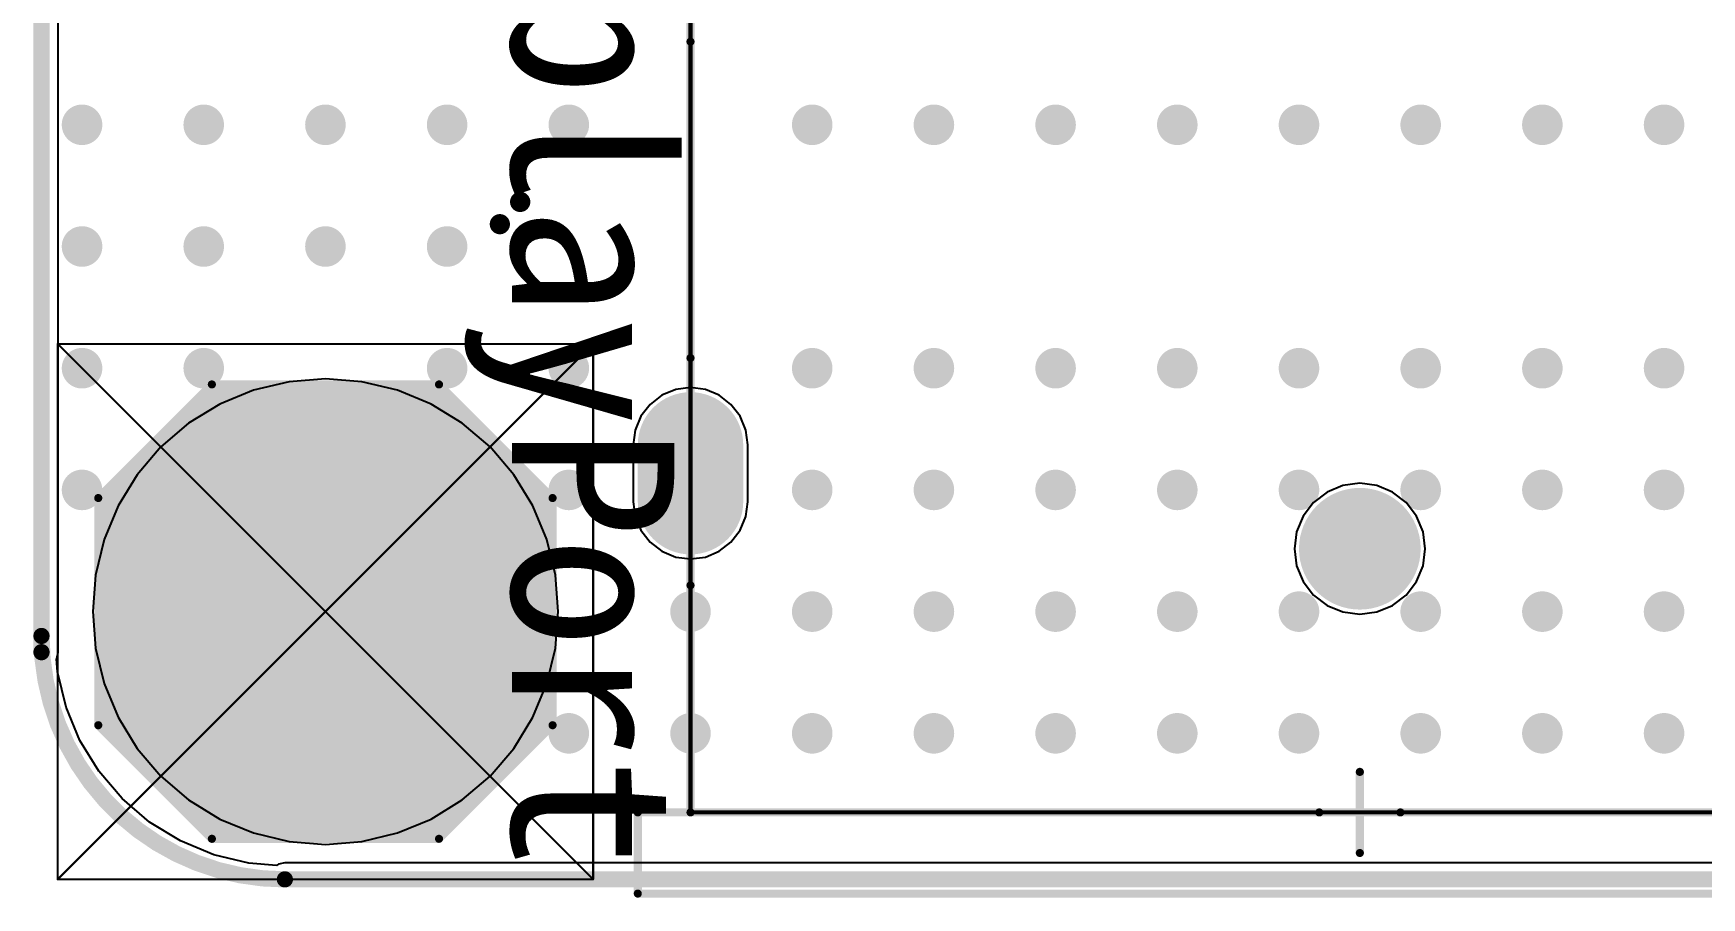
# Model space of a CAD drawing. Header units: millimetres. Extents: x 15 to 120, y 22 to 104.
# Drawn here: x 24.9 to 45.46, y 24.97 to 35.63 of the extents above; entities that cross this region are included whole.
import ezdxf

# ---------------------------------------------------------------- set-up
doc = ezdxf.new("R2010")
doc.units = ezdxf.units.MM
for name, color, linetype in [('BottomLayer', 5, 'Continuous'), ('BottomSolder', 6, 'Continuous'), ('KeepOutLayer', 6, 'Continuous'), ('Mechanical13', 56, 'Continuous'), ('Mechanical15', 56, 'Continuous'), ('Mechanical2', 216, 'Continuous'), ('Mechanical7', 56, 'Continuous'), ('Mechanical8', 56, 'Continuous'), ('MultiLayer', 9, 'Continuous'), ('TopLayer', 1, 'Continuous'), ('TopOverlay', 2, 'Continuous'), ('TopSolder', 216, 'Continuous')]:
    doc.layers.add(name, color=color, linetype=linetype)

msp = doc.modelspace()

# ---------------------------------------------------------------- linework, layer by layer
at = {"layer": 'BottomLayer'}
for p, q in [((25.204, 28), (25.204, 35.996)), ((28.051, 31.334), (27.613, 31.228)), ((28.5, 31.369), (28.051, 31.334)), ((28.949, 31.334), (28.5, 31.369)), ((29.387, 31.228), (28.949, 31.334)), ((33, 31.261), (32.817, 31.237)), ((33.183, 31.237), (33, 31.261)), ((27.198, 31.056), (26.814, 30.821)), ((27.613, 31.228), (27.198, 31.056)), ((29.802, 31.056), (29.387, 31.228)), ((30.186, 30.821), (29.802, 31.056)), ((32.501, 31.054), (32.389, 30.908)), ((32.647, 31.166), (32.501, 31.054)), ((32.817, 31.237), (32.647, 31.166)), ((33.353, 31.166), (33.183, 31.237)), ((33.499, 31.054), (33.353, 31.166)), ((33.611, 30.908), (33.499, 31.054)), ((32.389, 30.908), (32.318, 30.738)), ((33.682, 30.738), (33.611, 30.908)), ((26.814, 30.821), (26.471, 30.529)), ((30.529, 30.529), (30.186, 30.821)), ((32.318, 30.738), (32.294, 30.555)), ((33.706, 30.555), (33.682, 30.738)), ((26.471, 30.529), (26.179, 30.186)), ((30.821, 30.186), (30.529, 30.529)), ((32.294, 30.555), (32.294, 29.855)), ((33.706, 29.855), (33.706, 30.555)), ((26.179, 30.186), (25.944, 29.802)), ((31.056, 29.802), (30.821, 30.186)), ((41.041, 30.054), (40.847, 29.974)), ((41.25, 30.082), (41.041, 30.054)), ((41.459, 30.054), (41.25, 30.082)), ((41.653, 29.974), (41.459, 30.054)), ((32.294, 29.855), (32.318, 29.672)), ((33.682, 29.672), (33.706, 29.855)), ((40.679, 29.846), (40.551, 29.678)), ((40.847, 29.974), (40.679, 29.846)), ((41.821, 29.846), (41.653, 29.974)), ((41.949, 29.678), (41.821, 29.846)), ((25.944, 29.802), (25.772, 29.387)), ((31.228, 29.387), (31.056, 29.802)), ((32.318, 29.672), (32.389, 29.502)), ((33.611, 29.502), (33.682, 29.672)), ((40.551, 29.678), (40.471, 29.484)), ((42.029, 29.484), (41.949, 29.678)), ((32.389, 29.502), (32.501, 29.356)), ((33.499, 29.356), (33.611, 29.502)), ((40.471, 29.484), (40.443, 29.275)), ((42.057, 29.275), (42.029, 29.484)), ((25.772, 29.387), (25.666, 28.949)), ((31.334, 28.949), (31.228, 29.387)), ((32.501, 29.356), (32.647, 29.244)), ((32.647, 29.244), (32.817, 29.173)), ((33.183, 29.173), (33.353, 29.244)), ((33.353, 29.244), (33.499, 29.356)), ((40.443, 29.275), (40.471, 29.066)), ((42.029, 29.066), (42.057, 29.275)), ((32.817, 29.173), (33, 29.149)), ((33, 29.149), (33.183, 29.173)), ((40.471, 29.066), (40.551, 28.872)), ((41.949, 28.872), (42.029, 29.066)), ((25.666, 28.949), (25.631, 28.5)), ((31.369, 28.5), (31.334, 28.949)), ((40.551, 28.872), (40.679, 28.704)), ((41.821, 28.704), (41.949, 28.872)), ((40.679, 28.704), (40.847, 28.576)), ((41.653, 28.576), (41.821, 28.704)), ((25.631, 28.5), (25.666, 28.051)), ((31.334, 28.051), (31.369, 28.5)), ((40.847, 28.576), (41.041, 28.496)), ((41.041, 28.496), (41.25, 28.468)), ((41.25, 28.468), (41.459, 28.496)), ((41.459, 28.496), (41.653, 28.576)), ((25.188, 27.922), (25.204, 28)), ((25.666, 28.051), (25.772, 27.613)), ((31.228, 27.613), (31.334, 28.051)), ((25.186, 27.919), (25.188, 27.922)), ((25.199, 27.756), (25.186, 27.919)), ((25.303, 27.324), (25.199, 27.756)), ((25.772, 27.613), (25.944, 27.198)), ((31.056, 27.198), (31.228, 27.613)), ((25.473, 26.912), (25.303, 27.324)), ((25.944, 27.198), (26.179, 26.814)), ((30.821, 26.814), (31.056, 27.198)), ((25.706, 26.533), (25.473, 26.912)), ((26.179, 26.814), (26.471, 26.471)), ((30.529, 26.471), (30.821, 26.814)), ((25.995, 26.195), (25.706, 26.533)), ((26.471, 26.471), (26.814, 26.179)), ((30.186, 26.179), (30.529, 26.471)), ((26.333, 25.906), (25.995, 26.195)), ((26.814, 26.179), (27.198, 25.944)), ((29.802, 25.944), (30.186, 26.179)), ((27.198, 25.944), (27.613, 25.772)), ((29.387, 25.772), (29.802, 25.944)), ((26.712, 25.673), (26.333, 25.906)), ((27.613, 25.772), (28.051, 25.666)), ((28.949, 25.666), (29.387, 25.772)), ((27.124, 25.503), (26.712, 25.673)), ((27.556, 25.399), (27.124, 25.503)), ((28.051, 25.666), (28.5, 25.631)), ((28.5, 25.631), (28.949, 25.666)), ((27.897, 25.372), (27.556, 25.399)), ((27.922, 25.388), (27.897, 25.372)), ((28, 25.404), (27.922, 25.388)), ((51.296, 25.404), (28, 25.404))]:
    msp.add_line(p, q, dxfattribs=at)
for points, const_width in [([(25.375, 34.5, 1), (25.625, 34.5, 1)], 0.25), ([(26.875, 34.5, 1), (27.125, 34.5, 1)], 0.25), ([(28.375, 34.5, 1), (28.625, 34.5, 1)], 0.25), ([(29.875, 34.5, 1), (30.125, 34.5, 1)], 0.25), ([(31.375, 34.5, 1), (31.625, 34.5, 1)], 0.25), ([(34.375, 34.5, 1), (34.625, 34.5, 1)], 0.25), ([(35.875, 34.5, 1), (36.125, 34.5, 1)], 0.25), ([(37.375, 34.5, 1), (37.625, 34.5, 1)], 0.25), ([(38.875, 34.5, 1), (39.125, 34.5, 1)], 0.25), ([(40.375, 34.5, 1), (40.625, 34.5, 1)], 0.25), ([(41.875, 34.5, 1), (42.125, 34.5, 1)], 0.25), ([(43.375, 34.5, 1), (43.625, 34.5, 1)], 0.25), ([(44.875, 34.5, 1), (45.125, 34.5, 1)], 0.25), ([(25.375, 33, 1), (25.625, 33, 1)], 0.25), ([(26.875, 33, 1), (27.125, 33, 1)], 0.25), ([(28.375, 33, 1), (28.625, 33, 1)], 0.25), ([(29.875, 33, 1), (30.125, 33, 1)], 0.25), ([(25.375, 31.5, 1), (25.625, 31.5, 1)], 0.25), ([(26.875, 31.5, 1), (27.125, 31.5, 1)], 0.25), ([(29.875, 31.5, 1), (30.125, 31.5, 1)], 0.25), ([(31.375, 31.5, 1), (31.625, 31.5, 1)], 0.25), ([(34.375, 31.5, 1), (34.625, 31.5, 1)], 0.25), ([(35.875, 31.5, 1), (36.125, 31.5, 1)], 0.25), ([(37.375, 31.5, 1), (37.625, 31.5, 1)], 0.25), ([(38.875, 31.5, 1), (39.125, 31.5, 1)], 0.25), ([(40.375, 31.5, 1), (40.625, 31.5, 1)], 0.25), ([(41.875, 31.5, 1), (42.125, 31.5, 1)], 0.25), ([(43.375, 31.5, 1), (43.625, 31.5, 1)], 0.25), ([(44.875, 31.5, 1), (45.125, 31.5, 1)], 0.25), ([(30.8, 28.5, 1), (26.2, 28.5, 1)], 1), ([(32.7, 30.555, 1), (33.3, 30.555, 1)], 0.6), ([(32.7, 30.555, 1), (33.3, 30.555, 1)], 0.6), ([(27.5, 28.5, 1), (29.5, 28.5, 1)], 2), ([(32.7, 29.855, 1), (33.3, 29.855, 1)], 0.6), ([(32.7, 29.855, 1), (33.3, 29.855, 1)], 0.6), ([(25.375, 30, 1), (25.625, 30, 1)], 0.25), ([(31.375, 30, 1), (31.625, 30, 1)], 0.25), ([(34.375, 30, 1), (34.625, 30, 1)], 0.25), ([(35.875, 30, 1), (36.125, 30, 1)], 0.25), ([(37.375, 30, 1), (37.625, 30, 1)], 0.25), ([(38.875, 30, 1), (39.125, 30, 1)], 0.25), ([(40.375, 30, 1), (40.625, 30, 1)], 0.25), ([(41.875, 30, 1), (42.125, 30, 1)], 0.25), ([(43.375, 30, 1), (43.625, 30, 1)], 0.25), ([(44.875, 30, 1), (45.125, 30, 1)], 0.25), ([(40.9, 29.275, 1), (41.6, 29.275, 1)], 0.7), ([(25.95, 28.5, 1), (26.45, 28.5, 1)], 0.5), ([(30.55, 28.5, 1), (31.05, 28.5, 1)], 0.5), ([(32.875, 28.5, 1), (33.125, 28.5, 1)], 0.25), ([(34.375, 28.5, 1), (34.625, 28.5, 1)], 0.25), ([(35.875, 28.5, 1), (36.125, 28.5, 1)], 0.25), ([(37.375, 28.5, 1), (37.625, 28.5, 1)], 0.25), ([(38.875, 28.5, 1), (39.125, 28.5, 1)], 0.25), ([(40.375, 28.5, 1), (40.625, 28.5, 1)], 0.25), ([(41.875, 28.5, 1), (42.125, 28.5, 1)], 0.25), ([(43.375, 28.5, 1), (43.625, 28.5, 1)], 0.25), ([(44.875, 28.5, 1), (45.125, 28.5, 1)], 0.25), ([(31.375, 27, 1), (31.625, 27, 1)], 0.25), ([(32.875, 27, 1), (33.125, 27, 1)], 0.25), ([(34.375, 27, 1), (34.625, 27, 1)], 0.25), ([(35.875, 27, 1), (36.125, 27, 1)], 0.25), ([(37.375, 27, 1), (37.625, 27, 1)], 0.25), ([(38.875, 27, 1), (39.125, 27, 1)], 0.25), ([(40.375, 27, 1), (40.625, 27, 1)], 0.25), ([(41.875, 27, 1), (42.125, 27, 1)], 0.25), ([(43.375, 27, 1), (43.625, 27, 1)], 0.25), ([(44.875, 27, 1), (45.125, 27, 1)], 0.25)]:
    msp.add_lwpolyline(points, format="xyb", close=True, dxfattribs=dict(at, const_width=const_width))
for points in [[(33, 31.155), (33, 31.155), (33, 29.255)], [(33.6, 30.555), (32.4, 30.555), (33.6, 29.855), (32.4, 29.855)]]:
    msp.add_solid(points, dxfattribs=at)
at = {"layer": 'BottomSolder'}
for points, const_width in [([(32.675, 30.555, 1), (33.325, 30.555, 1)], 0.65), ([(32.675, 30.555, 1), (33.325, 30.555, 1)], 0.65), ([(32.675, 30.555, 1), (33.325, 30.555, 1)], 0.65), ([(32.675, 30.555, 1), (33.325, 30.555, 1)], 0.65), ([(27.475, 28.5, 1), (29.525, 28.5, 1)], 2.05), ([(27.475, 28.5, 1), (29.525, 28.5, 1)], 2.05), ([(32.675, 29.855, 1), (33.325, 29.855, 1)], 0.65), ([(32.675, 29.855, 1), (33.325, 29.855, 1)], 0.65), ([(32.675, 29.855, 1), (33.325, 29.855, 1)], 0.65), ([(32.675, 29.855, 1), (33.325, 29.855, 1)], 0.65), ([(40.875, 29.275, 1), (41.625, 29.275, 1)], 0.75), ([(40.875, 29.275, 1), (41.625, 29.275, 1)], 0.75)]:
    msp.add_lwpolyline(points, format="xyb", close=True, dxfattribs=dict(at, const_width=const_width))
for points in [[(33, 31.205), (33, 31.205), (33, 29.205)], [(33, 31.205), (33, 31.205), (33, 29.205)], [(33.65, 30.555), (32.35, 30.555), (33.65, 29.855), (32.35, 29.855)], [(33.65, 30.555), (32.35, 30.555), (33.65, 29.855), (32.35, 29.855)]]:
    msp.add_solid(points, dxfattribs=at)
at = {"layer": 'KeepOutLayer', "const_width": 0.2}
for points in [[(25, 28), (25, 36.2)], [(28, 25.2), (51.5, 25.2)]]:
    msp.add_lwpolyline(points, dxfattribs=at)
msp.add_lwpolyline([(28, 25.2, -0.414214), (25, 28.2)], format="xyb", dxfattribs=at)
at = {"layer": 'KeepOutLayer', "const_width": 0.1}
for points in [[(24.95, 28.2, 1), (25.05, 28.2, 1)], [(24.95, 28, 1), (25.05, 28, 1)], [(27.95, 25.2, 1), (28.05, 25.2, 1)], [(27.95, 25.2, 1), (28.05, 25.2, 1)]]:
    msp.add_lwpolyline(points, format="xyb", close=True, dxfattribs=at)
at = {"layer": 'Mechanical13', "const_width": 0.1}
for points in [[(33, 26.025), (33, 39.425)], [(33, 26.025), (49.45, 26.025)]]:
    msp.add_lwpolyline(points, dxfattribs=at)
at = {"layer": 'Mechanical13', "const_width": 0.05}
msp.add_lwpolyline([(32.975, 26.025, 1), (33.025, 26.025, 1)], format="xyb", close=True, dxfattribs=at)
msp.add_lwpolyline([(32.975, 26.025, 1), (33.025, 26.025, 1)], format="xyb", close=True, dxfattribs=at)
at = {"layer": 'Mechanical15'}
for points, const_width in [([(33, 26.025), (33, 39.425)], 0.05), ([(41.25, 25.525), (41.25, 26.525)], 0.1), ([(33, 26.025), (49.45, 26.025)], 0.05), ([(40.75, 26.025), (41.75, 26.025)], 0.1)]:
    msp.add_lwpolyline(points, dxfattribs=dict(at, const_width=const_width))
for points, const_width in [([(41.225, 26.525, 1), (41.275, 26.525, 1)], 0.05), ([(32.988, 26.025, 1), (33.013, 26.025, 1)], 0.025), ([(32.988, 26.025, 1), (33.013, 26.025, 1)], 0.025), ([(40.725, 26.025, 1), (40.775, 26.025, 1)], 0.05), ([(41.725, 26.025, 1), (41.775, 26.025, 1)], 0.05), ([(41.225, 25.525, 1), (41.275, 25.525, 1)], 0.05)]:
    msp.add_lwpolyline(points, format="xyb", close=True, dxfattribs=dict(at, const_width=const_width))
at = {"layer": 'Mechanical2', "const_width": 0.025}
for points in [[(25.2, 25.2), (25.2, 31.8)], [(25.2, 31.8), (28.5, 28.5)], [(25.2, 31.8), (31.8, 31.8)], [(28.5, 28.5), (31.8, 31.8)], [(31.8, 25.2), (31.8, 31.8)], [(25.2, 25.2), (28.5, 28.5)], [(28.5, 28.5), (31.8, 25.2)], [(25.2, 25.2), (31.8, 25.2)]]:
    msp.add_lwpolyline(points, dxfattribs=at)
at = {"layer": 'Mechanical2', "const_width": 0.0125}
for points in [[(25.194, 31.8, 1), (25.206, 31.8, 1)], [(25.194, 31.8, 1), (25.206, 31.8, 1)], [(25.194, 31.8, 1), (25.206, 31.8, 1)], [(31.794, 31.8, 1), (31.806, 31.8, 1)], [(31.794, 31.8, 1), (31.806, 31.8, 1)], [(31.794, 31.8, 1), (31.806, 31.8, 1)], [(28.494, 28.5, 1), (28.506, 28.5, 1)], [(28.494, 28.5, 1), (28.506, 28.5, 1)], [(28.494, 28.5, 1), (28.506, 28.5, 1)], [(28.494, 28.5, 1), (28.506, 28.5, 1)], [(25.194, 25.2, 1), (25.206, 25.2, 1)], [(25.194, 25.2, 1), (25.206, 25.2, 1)], [(25.194, 25.2, 1), (25.206, 25.2, 1)], [(31.794, 25.2, 1), (31.806, 25.2, 1)], [(31.794, 25.2, 1), (31.806, 25.2, 1)], [(31.794, 25.2, 1), (31.806, 25.2, 1)]]:
    msp.add_lwpolyline(points, format="xyb", close=True, dxfattribs=at)
at = {"layer": 'Mechanical7'}
for points, const_width in [([(30.7, 28.5, 1), (26.3, 28.5, 1)], 1.2), ([(26, 28.5, 1), (26.6, 28.5, 1)], 0.6), ([(30.4, 28.5, 1), (31, 28.5, 1)], 0.6)]:
    msp.add_lwpolyline(points, format="xyb", close=True, dxfattribs=dict(at, const_width=const_width))
for points in [[(27.7, 29), (27.7, 30.1), (26.9, 29), (26.9, 30.1)], [(28, 30.1), (26.9, 30.1), (28, 29.3), (26.9, 29.3)], [(29, 29.3), (30.1, 29.3), (29, 30.1), (30.1, 30.1)], [(30.1, 29), (30.1, 30.1), (29.3, 29), (29.3, 30.1)], [(27.7, 29), (28, 29.3), (27.134, 29.566), (27.434, 29.866)], [(29, 29.3), (29.3, 29), (29.566, 29.866), (29.866, 29.566)], [(26.9, 28), (26.9, 26.9), (27.7, 28), (27.7, 26.9)], [(28, 27.7), (27.7, 28), (27.434, 27.134), (27.134, 27.434)], [(29.3, 28), (29, 27.7), (29.866, 27.434), (29.566, 27.134)], [(29.3, 28), (29.3, 26.9), (30.1, 28), (30.1, 26.9)], [(28, 27.7), (26.9, 27.7), (28, 26.9), (26.9, 26.9)], [(29, 26.9), (30.1, 26.9), (29, 27.7), (30.1, 27.7)]]:
    msp.add_solid(points, dxfattribs=at)
at = {"layer": 'Mechanical8', "const_width": 0.1}
for points in [[(25.7, 29.9), (27.1, 31.3)], [(27.1, 31.3), (29.9, 31.3)], [(29.9, 31.3), (31.3, 29.9)], [(25.7, 27.1), (25.7, 29.9)], [(31.3, 27.1), (31.3, 29.9)], [(25.7, 27.1), (27.1, 25.7)], [(29.9, 25.7), (31.3, 27.1)], [(27.1, 25.7), (29.9, 25.7)]]:
    msp.add_lwpolyline(points, dxfattribs=at)
at = {"layer": 'Mechanical8'}
for points, const_width in [([(27.075, 31.3, 1), (27.125, 31.3, 1)], 0.05), ([(27.075, 31.3, 1), (27.125, 31.3, 1)], 0.05), ([(29.875, 31.3, 1), (29.925, 31.3, 1)], 0.05), ([(29.875, 31.3, 1), (29.925, 31.3, 1)], 0.05), ([(30.5, 28.5, 1), (26.5, 28.5, 1)], 0.6), ([(25.675, 29.9, 1), (25.725, 29.9, 1)], 0.05), ([(25.675, 29.9, 1), (25.725, 29.9, 1)], 0.05), ([(31.275, 29.9, 1), (31.325, 29.9, 1)], 0.05), ([(31.275, 29.9, 1), (31.325, 29.9, 1)], 0.05), ([(26.35, 28.5, 1), (26.65, 28.5, 1)], 0.3), ([(30.35, 28.5, 1), (30.65, 28.5, 1)], 0.3), ([(25.675, 27.1, 1), (25.725, 27.1, 1)], 0.05), ([(25.675, 27.1, 1), (25.725, 27.1, 1)], 0.05), ([(31.275, 27.1, 1), (31.325, 27.1, 1)], 0.05), ([(31.275, 27.1, 1), (31.325, 27.1, 1)], 0.05), ([(27.075, 25.7, 1), (27.125, 25.7, 1)], 0.05), ([(27.075, 25.7, 1), (27.125, 25.7, 1)], 0.05), ([(29.875, 25.7, 1), (29.925, 25.7, 1)], 0.05), ([(29.875, 25.7, 1), (29.925, 25.7, 1)], 0.05)]:
    msp.add_lwpolyline(points, format="xyb", close=True, dxfattribs=dict(at, const_width=const_width))
for points in [[(27.949, 30.451), (27.1, 31.3), (26.549, 29.051), (25.7, 29.9)], [(29.9, 30.2), (29.9, 31.3), (27.1, 30.2), (27.1, 31.3)], [(30.451, 29.051), (31.3, 29.9), (29.051, 30.451), (29.9, 31.3)], [(25.7, 27.1), (26.8, 27.1), (25.7, 29.9), (26.8, 29.9)], [(30.2, 27.1), (31.3, 27.1), (30.2, 29.9), (31.3, 29.9)], [(26.549, 27.949), (25.7, 27.1), (27.949, 26.549), (27.1, 25.7)], [(29.051, 26.549), (29.9, 25.7), (30.451, 27.949), (31.3, 27.1)], [(27.1, 26.8), (27.1, 25.7), (29.9, 26.8), (29.9, 25.7)]]:
    msp.add_solid(points, dxfattribs=at)
at = {"layer": 'MultiLayer'}
for points, const_width in [([(25.375, 34.5, 1), (25.625, 34.5, 1)], 0.25), ([(26.875, 34.5, 1), (27.125, 34.5, 1)], 0.25), ([(28.375, 34.5, 1), (28.625, 34.5, 1)], 0.25), ([(29.875, 34.5, 1), (30.125, 34.5, 1)], 0.25), ([(31.375, 34.5, 1), (31.625, 34.5, 1)], 0.25), ([(34.375, 34.5, 1), (34.625, 34.5, 1)], 0.25), ([(35.875, 34.5, 1), (36.125, 34.5, 1)], 0.25), ([(37.375, 34.5, 1), (37.625, 34.5, 1)], 0.25), ([(38.875, 34.5, 1), (39.125, 34.5, 1)], 0.25), ([(40.375, 34.5, 1), (40.625, 34.5, 1)], 0.25), ([(41.875, 34.5, 1), (42.125, 34.5, 1)], 0.25), ([(43.375, 34.5, 1), (43.625, 34.5, 1)], 0.25), ([(44.875, 34.5, 1), (45.125, 34.5, 1)], 0.25), ([(30.838, 33.55, 1), (30.963, 33.55, 1)], 0.125), ([(30.588, 33.275, 1), (30.712, 33.275, 1)], 0.125), ([(25.375, 33, 1), (25.625, 33, 1)], 0.25), ([(26.875, 33, 1), (27.125, 33, 1)], 0.25), ([(28.375, 33, 1), (28.625, 33, 1)], 0.25), ([(29.875, 33, 1), (30.125, 33, 1)], 0.25), ([(25.375, 31.5, 1), (25.625, 31.5, 1)], 0.25), ([(26.875, 31.5, 1), (27.125, 31.5, 1)], 0.25), ([(29.875, 31.5, 1), (30.125, 31.5, 1)], 0.25), ([(31.375, 31.5, 1), (31.625, 31.5, 1)], 0.25), ([(34.375, 31.5, 1), (34.625, 31.5, 1)], 0.25), ([(35.875, 31.5, 1), (36.125, 31.5, 1)], 0.25), ([(37.375, 31.5, 1), (37.625, 31.5, 1)], 0.25), ([(38.875, 31.5, 1), (39.125, 31.5, 1)], 0.25), ([(40.375, 31.5, 1), (40.625, 31.5, 1)], 0.25), ([(41.875, 31.5, 1), (42.125, 31.5, 1)], 0.25), ([(43.375, 31.5, 1), (43.625, 31.5, 1)], 0.25), ([(44.875, 31.5, 1), (45.125, 31.5, 1)], 0.25), ([(25.375, 30, 1), (25.625, 30, 1)], 0.25), ([(31.375, 30, 1), (31.625, 30, 1)], 0.25), ([(34.375, 30, 1), (34.625, 30, 1)], 0.25), ([(35.875, 30, 1), (36.125, 30, 1)], 0.25), ([(37.375, 30, 1), (37.625, 30, 1)], 0.25), ([(38.875, 30, 1), (39.125, 30, 1)], 0.25), ([(40.375, 30, 1), (40.625, 30, 1)], 0.25), ([(41.875, 30, 1), (42.125, 30, 1)], 0.25), ([(43.375, 30, 1), (43.625, 30, 1)], 0.25), ([(44.875, 30, 1), (45.125, 30, 1)], 0.25), ([(32.875, 28.5, 1), (33.125, 28.5, 1)], 0.25), ([(34.375, 28.5, 1), (34.625, 28.5, 1)], 0.25), ([(35.875, 28.5, 1), (36.125, 28.5, 1)], 0.25), ([(37.375, 28.5, 1), (37.625, 28.5, 1)], 0.25), ([(38.875, 28.5, 1), (39.125, 28.5, 1)], 0.25), ([(40.375, 28.5, 1), (40.625, 28.5, 1)], 0.25), ([(41.875, 28.5, 1), (42.125, 28.5, 1)], 0.25), ([(43.375, 28.5, 1), (43.625, 28.5, 1)], 0.25), ([(44.875, 28.5, 1), (45.125, 28.5, 1)], 0.25), ([(31.375, 27, 1), (31.625, 27, 1)], 0.25), ([(32.875, 27, 1), (33.125, 27, 1)], 0.25), ([(34.375, 27, 1), (34.625, 27, 1)], 0.25), ([(35.875, 27, 1), (36.125, 27, 1)], 0.25), ([(37.375, 27, 1), (37.625, 27, 1)], 0.25), ([(38.875, 27, 1), (39.125, 27, 1)], 0.25), ([(40.375, 27, 1), (40.625, 27, 1)], 0.25), ([(41.875, 27, 1), (42.125, 27, 1)], 0.25), ([(43.375, 27, 1), (43.625, 27, 1)], 0.25), ([(44.875, 27, 1), (45.125, 27, 1)], 0.25)]:
    msp.add_lwpolyline(points, format="xyb", close=True, dxfattribs=dict(at, const_width=const_width))
at = {"layer": 'TopLayer'}
for p, q in [((25.204, 28), (25.204, 35.996)), ((28.051, 31.334), (27.613, 31.228)), ((28.5, 31.369), (28.051, 31.334)), ((28.949, 31.334), (28.5, 31.369)), ((29.387, 31.228), (28.949, 31.334)), ((33, 31.261), (32.817, 31.237)), ((33.183, 31.237), (33, 31.261)), ((27.198, 31.056), (26.814, 30.821)), ((27.613, 31.228), (27.198, 31.056)), ((29.802, 31.056), (29.387, 31.228)), ((30.186, 30.821), (29.802, 31.056)), ((32.501, 31.054), (32.389, 30.908)), ((32.647, 31.166), (32.501, 31.054)), ((32.817, 31.237), (32.647, 31.166)), ((33.353, 31.166), (33.183, 31.237)), ((33.499, 31.054), (33.353, 31.166)), ((33.611, 30.908), (33.499, 31.054)), ((32.389, 30.908), (32.318, 30.738)), ((33.682, 30.738), (33.611, 30.908)), ((26.814, 30.821), (26.471, 30.529)), ((30.529, 30.529), (30.186, 30.821)), ((32.318, 30.738), (32.294, 30.555)), ((33.706, 30.555), (33.682, 30.738)), ((26.471, 30.529), (26.179, 30.186)), ((30.821, 30.186), (30.529, 30.529)), ((32.294, 30.555), (32.294, 29.855)), ((33.706, 29.855), (33.706, 30.555)), ((26.179, 30.186), (25.944, 29.802)), ((31.056, 29.802), (30.821, 30.186)), ((41.041, 30.054), (40.847, 29.974)), ((41.25, 30.082), (41.041, 30.054)), ((41.459, 30.054), (41.25, 30.082)), ((41.653, 29.974), (41.459, 30.054)), ((32.294, 29.855), (32.318, 29.672)), ((33.682, 29.672), (33.706, 29.855)), ((40.679, 29.846), (40.551, 29.678)), ((40.847, 29.974), (40.679, 29.846)), ((41.821, 29.846), (41.653, 29.974)), ((41.949, 29.678), (41.821, 29.846)), ((25.944, 29.802), (25.772, 29.387)), ((31.228, 29.387), (31.056, 29.802)), ((32.318, 29.672), (32.389, 29.502)), ((33.611, 29.502), (33.682, 29.672)), ((40.551, 29.678), (40.471, 29.484)), ((42.029, 29.484), (41.949, 29.678)), ((32.389, 29.502), (32.501, 29.356)), ((33.499, 29.356), (33.611, 29.502)), ((40.471, 29.484), (40.443, 29.275)), ((42.057, 29.275), (42.029, 29.484)), ((25.772, 29.387), (25.666, 28.949)), ((31.334, 28.949), (31.228, 29.387)), ((32.501, 29.356), (32.647, 29.244)), ((32.647, 29.244), (32.817, 29.173)), ((33.183, 29.173), (33.353, 29.244)), ((33.353, 29.244), (33.499, 29.356)), ((40.443, 29.275), (40.471, 29.066)), ((42.029, 29.066), (42.057, 29.275)), ((32.817, 29.173), (33, 29.149)), ((33, 29.149), (33.183, 29.173)), ((40.471, 29.066), (40.551, 28.872)), ((41.949, 28.872), (42.029, 29.066)), ((25.666, 28.949), (25.631, 28.5)), ((31.369, 28.5), (31.334, 28.949)), ((40.551, 28.872), (40.679, 28.704)), ((41.821, 28.704), (41.949, 28.872)), ((40.679, 28.704), (40.847, 28.576)), ((41.653, 28.576), (41.821, 28.704)), ((25.631, 28.5), (25.666, 28.051)), ((31.334, 28.051), (31.369, 28.5)), ((40.847, 28.576), (41.041, 28.496)), ((41.041, 28.496), (41.25, 28.468)), ((41.25, 28.468), (41.459, 28.496)), ((41.459, 28.496), (41.653, 28.576)), ((25.188, 27.922), (25.204, 28)), ((25.666, 28.051), (25.772, 27.613)), ((31.228, 27.613), (31.334, 28.051)), ((25.186, 27.919), (25.188, 27.922)), ((25.199, 27.756), (25.186, 27.919)), ((25.303, 27.324), (25.199, 27.756)), ((25.772, 27.613), (25.944, 27.198)), ((31.056, 27.198), (31.228, 27.613)), ((25.473, 26.912), (25.303, 27.324)), ((25.944, 27.198), (26.179, 26.814)), ((30.821, 26.814), (31.056, 27.198)), ((25.706, 26.533), (25.473, 26.912)), ((26.179, 26.814), (26.471, 26.471)), ((30.529, 26.471), (30.821, 26.814)), ((25.995, 26.195), (25.706, 26.533)), ((26.471, 26.471), (26.814, 26.179)), ((30.186, 26.179), (30.529, 26.471)), ((26.333, 25.906), (25.995, 26.195)), ((26.814, 26.179), (27.198, 25.944)), ((29.802, 25.944), (30.186, 26.179)), ((27.198, 25.944), (27.613, 25.772)), ((29.387, 25.772), (29.802, 25.944)), ((26.712, 25.673), (26.333, 25.906)), ((27.613, 25.772), (28.051, 25.666)), ((28.949, 25.666), (29.387, 25.772)), ((27.124, 25.503), (26.712, 25.673)), ((27.556, 25.399), (27.124, 25.503)), ((28.051, 25.666), (28.5, 25.631)), ((28.5, 25.631), (28.949, 25.666)), ((27.897, 25.372), (27.556, 25.399)), ((27.922, 25.388), (27.897, 25.372)), ((28, 25.404), (27.922, 25.388)), ((51.296, 25.404), (28, 25.404))]:
    msp.add_line(p, q, dxfattribs=at)
for points, const_width in [([(25.375, 34.5, 1), (25.625, 34.5, 1)], 0.25), ([(26.875, 34.5, 1), (27.125, 34.5, 1)], 0.25), ([(28.375, 34.5, 1), (28.625, 34.5, 1)], 0.25), ([(29.875, 34.5, 1), (30.125, 34.5, 1)], 0.25), ([(31.375, 34.5, 1), (31.625, 34.5, 1)], 0.25), ([(34.375, 34.5, 1), (34.625, 34.5, 1)], 0.25), ([(35.875, 34.5, 1), (36.125, 34.5, 1)], 0.25), ([(37.375, 34.5, 1), (37.625, 34.5, 1)], 0.25), ([(38.875, 34.5, 1), (39.125, 34.5, 1)], 0.25), ([(40.375, 34.5, 1), (40.625, 34.5, 1)], 0.25), ([(41.875, 34.5, 1), (42.125, 34.5, 1)], 0.25), ([(43.375, 34.5, 1), (43.625, 34.5, 1)], 0.25), ([(44.875, 34.5, 1), (45.125, 34.5, 1)], 0.25), ([(25.375, 33, 1), (25.625, 33, 1)], 0.25), ([(26.875, 33, 1), (27.125, 33, 1)], 0.25), ([(28.375, 33, 1), (28.625, 33, 1)], 0.25), ([(29.875, 33, 1), (30.125, 33, 1)], 0.25), ([(25.375, 31.5, 1), (25.625, 31.5, 1)], 0.25), ([(26.875, 31.5, 1), (27.125, 31.5, 1)], 0.25), ([(29.875, 31.5, 1), (30.125, 31.5, 1)], 0.25), ([(31.375, 31.5, 1), (31.625, 31.5, 1)], 0.25), ([(34.375, 31.5, 1), (34.625, 31.5, 1)], 0.25), ([(35.875, 31.5, 1), (36.125, 31.5, 1)], 0.25), ([(37.375, 31.5, 1), (37.625, 31.5, 1)], 0.25), ([(38.875, 31.5, 1), (39.125, 31.5, 1)], 0.25), ([(40.375, 31.5, 1), (40.625, 31.5, 1)], 0.25), ([(41.875, 31.5, 1), (42.125, 31.5, 1)], 0.25), ([(43.375, 31.5, 1), (43.625, 31.5, 1)], 0.25), ([(44.875, 31.5, 1), (45.125, 31.5, 1)], 0.25), ([(30.8, 28.5, 1), (26.2, 28.5, 1)], 1), ([(32.7, 30.555, 1), (33.3, 30.555, 1)], 0.6), ([(32.7, 30.555, 1), (33.3, 30.555, 1)], 0.6), ([(27.5, 28.5, 1), (29.5, 28.5, 1)], 2), ([(32.7, 29.855, 1), (33.3, 29.855, 1)], 0.6), ([(32.7, 29.855, 1), (33.3, 29.855, 1)], 0.6), ([(25.375, 30, 1), (25.625, 30, 1)], 0.25), ([(31.375, 30, 1), (31.625, 30, 1)], 0.25), ([(34.375, 30, 1), (34.625, 30, 1)], 0.25), ([(35.875, 30, 1), (36.125, 30, 1)], 0.25), ([(37.375, 30, 1), (37.625, 30, 1)], 0.25), ([(38.875, 30, 1), (39.125, 30, 1)], 0.25), ([(40.375, 30, 1), (40.625, 30, 1)], 0.25), ([(41.875, 30, 1), (42.125, 30, 1)], 0.25), ([(43.375, 30, 1), (43.625, 30, 1)], 0.25), ([(44.875, 30, 1), (45.125, 30, 1)], 0.25), ([(40.9, 29.275, 1), (41.6, 29.275, 1)], 0.7), ([(25.95, 28.5, 1), (26.45, 28.5, 1)], 0.5), ([(30.55, 28.5, 1), (31.05, 28.5, 1)], 0.5), ([(32.875, 28.5, 1), (33.125, 28.5, 1)], 0.25), ([(34.375, 28.5, 1), (34.625, 28.5, 1)], 0.25), ([(35.875, 28.5, 1), (36.125, 28.5, 1)], 0.25), ([(37.375, 28.5, 1), (37.625, 28.5, 1)], 0.25), ([(38.875, 28.5, 1), (39.125, 28.5, 1)], 0.25), ([(40.375, 28.5, 1), (40.625, 28.5, 1)], 0.25), ([(41.875, 28.5, 1), (42.125, 28.5, 1)], 0.25), ([(43.375, 28.5, 1), (43.625, 28.5, 1)], 0.25), ([(44.875, 28.5, 1), (45.125, 28.5, 1)], 0.25), ([(31.375, 27, 1), (31.625, 27, 1)], 0.25), ([(32.875, 27, 1), (33.125, 27, 1)], 0.25), ([(34.375, 27, 1), (34.625, 27, 1)], 0.25), ([(35.875, 27, 1), (36.125, 27, 1)], 0.25), ([(37.375, 27, 1), (37.625, 27, 1)], 0.25), ([(38.875, 27, 1), (39.125, 27, 1)], 0.25), ([(40.375, 27, 1), (40.625, 27, 1)], 0.25), ([(41.875, 27, 1), (42.125, 27, 1)], 0.25), ([(43.375, 27, 1), (43.625, 27, 1)], 0.25), ([(44.875, 27, 1), (45.125, 27, 1)], 0.25)]:
    msp.add_lwpolyline(points, format="xyb", close=True, dxfattribs=dict(at, const_width=const_width))
for points in [[(33, 31.155), (33, 31.155), (33, 29.255)], [(33.6, 30.555), (32.4, 30.555), (33.6, 29.855), (32.4, 29.855)]]:
    msp.add_solid(points, dxfattribs=at)
at = {"layer": 'TopOverlay', "const_width": 0.1}
for points in [[(33, 31.625), (33, 35.525)], [(33, 26.025), (33, 28.825)], [(32.35, 25.025), (32.35, 26.025)], [(32.35, 26.025), (33, 26.025)], [(32.35, 25.025), (50.15, 25.025)]]:
    msp.add_lwpolyline(points, dxfattribs=at)
at = {"layer": 'TopOverlay', "const_width": 0.05}
for points in [[(32.975, 35.525, 1), (33.025, 35.525, 1)], [(32.975, 31.625, 1), (33.025, 31.625, 1)], [(32.975, 28.825, 1), (33.025, 28.825, 1)], [(32.325, 26.025, 1), (32.375, 26.025, 1)], [(32.325, 26.025, 1), (32.375, 26.025, 1)], [(32.975, 26.025, 1), (33.025, 26.025, 1)], [(32.975, 26.025, 1), (33.025, 26.025, 1)], [(32.325, 25.025, 1), (32.375, 25.025, 1)], [(32.325, 25.025, 1), (32.375, 25.025, 1)]]:
    msp.add_lwpolyline(points, format="xyb", close=True, dxfattribs=at)
at = {"layer": 'TopSolder'}
for points, const_width in [([(32.675, 30.555, 1), (33.325, 30.555, 1)], 0.65), ([(32.675, 30.555, 1), (33.325, 30.555, 1)], 0.65), ([(32.675, 30.555, 1), (33.325, 30.555, 1)], 0.65), ([(32.675, 30.555, 1), (33.325, 30.555, 1)], 0.65), ([(27.475, 28.5, 1), (29.525, 28.5, 1)], 2.05), ([(27.475, 28.5, 1), (29.525, 28.5, 1)], 2.05), ([(32.675, 29.855, 1), (33.325, 29.855, 1)], 0.65), ([(32.675, 29.855, 1), (33.325, 29.855, 1)], 0.65), ([(32.675, 29.855, 1), (33.325, 29.855, 1)], 0.65), ([(32.675, 29.855, 1), (33.325, 29.855, 1)], 0.65), ([(40.875, 29.275, 1), (41.625, 29.275, 1)], 0.75), ([(40.875, 29.275, 1), (41.625, 29.275, 1)], 0.75)]:
    msp.add_lwpolyline(points, format="xyb", close=True, dxfattribs=dict(at, const_width=const_width))
for points in [[(33, 31.205), (33, 31.205), (33, 29.205)], [(33, 31.205), (33, 31.205), (33, 29.205)], [(33.65, 30.555), (32.35, 30.555), (33.65, 29.855), (32.35, 29.855)], [(33.65, 30.555), (32.35, 30.555), (33.65, 29.855), (32.35, 29.855)]]:
    msp.add_solid(points, dxfattribs=at)

# ---------------------------------------------------------------- texts
at = {"layer": 'TopOverlay'}
msp.add_text('DisplayPort', height=2, rotation=270, dxfattribs=at).set_placement((30.8, 40.3))

doc.saveas('drawing.dxf')
